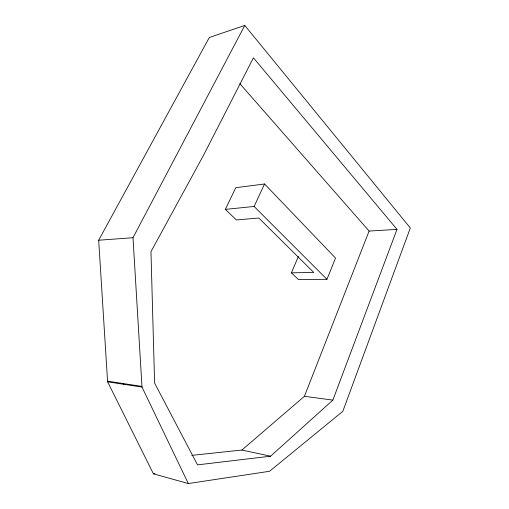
<?xml version="1.0" encoding="UTF-8"?>
<svg xmlns="http://www.w3.org/2000/svg" width="509" height="509" viewBox="0 0 509 509"><rect width="100%" height="100%" fill="white"/><g stroke="black" fill="none" stroke-linecap="round" stroke-linejoin="round"><path stroke-width="0.76" d="M332.88 400.112L397.001 229.368L253.431 57.822L203.333 155.659L150.963 251.688L154.602 383.08L197.517 464.87L270.578 456.198L332.88 400.112L304.427 396.307L241.915 450.039L191.778 455.37M304.427 396.307L369.101 231.073L239.79 83.597M291.415 272.818L298.395 279.524L326.943 279.314L335.533 258.088L264.559 183.978L235.782 187.694L225.347 209.384L236.348 219.945L258.827 218.005L313.773 272.468L291.415 272.818L298.389 256.453M225.347 209.384L254.106 206.45L264.559 183.978M188.324 483.55L141.998 387.069L133.002 237.716L244.791 25.45L410.318 227.968L342.831 411.317L269.541 471.289L188.324 483.55L153.419 473.834L107.603 381.82L98.682 240.223L209.326 37.469L244.791 25.45M153.419 473.834L154.99 473.624M98.682 240.223L133.002 237.716M369.101 231.073L397.001 229.368M107.564 381.184L141.954 386.395M107.603 381.82L141.998 387.069M241.915 450.039L270.578 456.198M254.106 206.45L326.943 279.314M123.642 383.621L123.229 383.353L123.681 384.276L123.642 383.621"/></g></svg>
